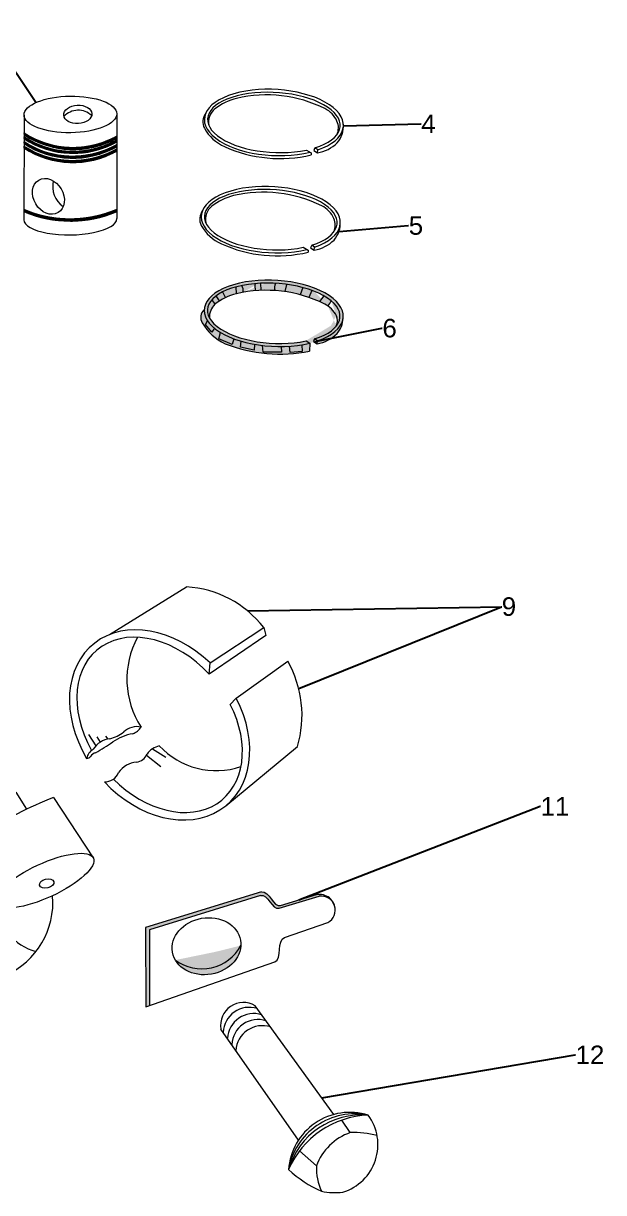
# Model space of a CAD drawing. Header units: millimetres. Extents: x -25 to 11662, y -1756 to 6167.
# Drawn here: x 1707 to 2334, y -813 to 451 of the extents above; entities that cross this region are included whole.
import ezdxf
from ezdxf import colors
from ezdxf.entities.mleader import LeaderData, LeaderLine
from ezdxf.math import Vec2, Vec3

# ---------------------------------------------------------------- set-up
doc = ezdxf.new("R2010")
doc.units = ezdxf.units.MM
doc.header["$LTSCALE"] = 0.08
doc.header["$MEASUREMENT"] = 0
doc.styles.get("Standard").update_dxf_attribs({"font": 'arial.ttf'})
pattern_1 = [(45, (210.8080105114635, -198.3298232249718), (-0.08838834764831845, 0.08838834764831845), [])]

msp = doc.modelspace()

# ---------------------------------------------------------------- hatches: boundary and pattern name
at = {"lineweight": 18, "ltscale": 0.06, "true_color": 0x636466}
h = msp.add_hatch(dxfattribs=at)
h.set_pattern_fill('ANSI31', color=251)
h.set_pattern_definition([(45, (210.8158508075961, -199.8895705033888), (-0.08838834764831845, 0.08838834764831845), [])])
h.paths.add_polyline_path([(1808.284287059504, 326.9697412573566), (1808.283994506319, 329.3350449609202, -0.279102700247875), (1708.031959341363, 332.832471492117), (1708.029686194784, 330.6993529517274, 0.279246997579677)])
h = msp.add_hatch(dxfattribs=at)
h.set_pattern_fill('ANSI31', color=251)
h.set_pattern_definition([(45, (210.8023136651166, -203.0291513064697), (-0.08838834764831845, 0.08838834764831845), [])])
h.paths.add_polyline_path([(1708.006541202202, 318.5437749504104), (1708.00425487392, 316.3982867127615, 0.2789720595033899), (1808.272076691779, 313.1031357718715), (1808.271782123144, 315.484734460703, -0.2790943746419391)])
h = msp.add_hatch(dxfattribs=at)
h.set_pattern_fill('ANSI31', color=251)
h.set_pattern_definition(pattern_1)
h.paths.add_polyline_path([(1808.277773538126, 317.8024638533694), (1808.277478969491, 320.184062542201, -0.2790943746419391), (1708.012238048548, 323.2431030319082), (1708.009951720266, 321.0976147942595, 0.278972059503389)])
h = msp.add_hatch(dxfattribs=at)
h.set_pattern_fill('ANSI31', color=251)
h.set_pattern_definition(pattern_1)
h.paths.add_polyline_path([(1808.277142054107, 322.9080363249611), (1808.276849382813, 325.274294941242, -0.2791202035121146), (1708.017860822803, 328.5195089270283), (1708.015575908272, 326.3753473524002, 0.2791571669941723)])
h = msp.add_hatch(dxfattribs=at)
h.set_pattern_fill('ANSI31', color=251)
h.set_pattern_definition(pattern_1)
h.paths.add_polyline_path([(1707.934357309149, 250.1598928789895), (1707.931612648067, 247.5843055868196, 0.204279379787864), (1808.286456856699, 247.5975007472753), (1808.286138309036, 250.1729707975555, -0.204287001434609)])
at = {"lineweight": 18, "ltscale": 0.06, "true_color": 0xffffff}
h = msp.add_hatch(color=7, dxfattribs=at)
h.dxf.hatch_style = 1
edge = h.paths.add_edge_path()
edge.add_ellipse((1977.726418242317, 137.6992611566625), major_axis=(-71.64076362095179, 4.000624238096655), ratio=0.4522956224240555, start_angle=129.5150651935261, end_angle=480.80309360234867, ccw=False)
edge.add_line((2021.914156334305, 110.1563598447185), (2025.098473116969, 108.0435260875877))
edge.add_ellipse((1977.726418242317, 137.6992611566625), major_axis=(-75.09835704890611, 3.917067415444894), ratio=0.4748537015080251, start_angle=130.513712232279, end_angle=482.7285998739374)
edge.add_line((2016.764381896493, 105.5821874139793), (2012.858674915845, 107.8187714135962))
edge = h.paths.add_edge_path(flags=17)
edge.add_ellipse((1977.726418242317, 137.6992611566625), major_axis=(-71.64076362095179, 4.000624238096655), ratio=0.4522956224240555, start_angle=260.1912039501159, end_angle=269.9999999999999)
edge.add_arc((1990.559135489087, 165.444742230329), 11.96673508403924, 157.0959485779929, 195.346035940451)
edge.add_arc((1969.680620325446, 20.89731102849169), 141.6885348885122, 81.82186992073929, 86.22099225921892, ccw=False)
edge.add_line((1989.835973619498, 161.144958611063), (1991.714208030485, 168.9468433938058))
edge = h.paths.add_edge_path(flags=17)
edge.add_ellipse((1977.726418242317, 137.6992611566625), major_axis=(-71.64076362095179, 4.000624238096655), ratio=0.4522956224240555, start_angle=236.2163085284807, end_angle=245.5216590453843)
edge.add_line((2009.057539795486, 165.5319795480531), (2006.253264451505, 157.7844273706872))
edge.add_arc((1969.680620325446, 20.89731102849157), 141.6885348885123, 71.12578840850512, 75.04146142045062, ccw=False)
edge.add_line((2015.515665418287, 154.9674029960534), (2019.066837803555, 162.4060341386408))
edge = h.paths.add_edge_path(flags=17)
edge.add_ellipse((1977.726418242317, 137.6992611566625), major_axis=(-71.64076362095179, 4.000624238096655), ratio=0.4522956224240555, start_angle=211.3420939197528, end_angle=222.4649893360364)
edge.add_line((2031.796735853755, 156.6244554998304), (2027.175007956783, 150.3964859669861))
edge.add_arc((1969.680620325448, 20.89731102849089), 141.6885348885123, 63.5537533142554, 66.05997863885091, ccw=False)
edge.add_arc((2020.714332507438, 123.1052828453788), 27.44864277646948, 55.991879033250314, 63.91701519039708, ccw=False)
edge.add_arc((2029.380105906012, 154.6559424915539), 11.04965500646884, 307.2385901518051, 341.4277927668668)
edge = h.paths.add_edge_path(flags=17)
edge.add_ellipse((1977.726418242317, 137.6992611566625), major_axis=(-71.64076362095179, 4.000624238096655), ratio=0.4522956224240555, start_angle=282.9096337349606, end_angle=287.8204136473083)
edge.add_arc((1976.137323712664, 167.372918056899), 18.76674565753632, 172.6562478653355, 196.274786933836)
edge.add_arc((1969.680620325446, 20.89731102849169), 141.6885348885122, 92.37676521996002, 94.67901824794819, ccw=False)
edge.add_line((1963.804728405108, 162.4639554508049), (1963.484596142886, 170.1768355970725))
edge = h.paths.add_edge_path(flags=17)
edge.add_ellipse((1977.726418242317, 137.6992611566625), major_axis=(-71.64076362095179, 4.000624238096655), ratio=0.4522956224240555, start_angle=300.0657340772597, end_angle=306.0173563455931)
edge.add_line((1937.063044272505, 166.2603976474784), (1937.474688073204, 158.877087976482))
edge.add_arc((1969.680620325446, 20.89731102849171), 141.6885348885123, 100.14609055107701, 103.13821665964451, ccw=False)
edge.add_arc((1931.438636181731, 161.7994924897854), 13.35901764862228, 353.8576503045222, 386.4345307976285)
edge = h.paths.add_edge_path(flags=17)
edge.add_line((1925.497426997012, 154.5026495542081), (1922.448385305537, 160.8321402788842))
edge.add_ellipse((1977.726418242317, 137.6992611566625), major_axis=(-71.64076362095179, 4.000624238096655), ratio=0.4522956224240555, start_angle=321.9224969988552, end_angle=331.8589444399477)
edge.add_line((1915.407794306967, 156.5095513381161), (1919.209004420454, 151.0305984839389))
edge.add_arc((1953.565251451231, 96.23679013957388), 64.67389846699201, 115.72104268038291, 122.08810927369069, ccw=False)
at = {"lineweight": 18, "ltscale": 0.06, "true_color": 0x000000}
h = msp.add_hatch(color=18, dxfattribs=at)
h.dxf.hatch_style = 1
edge = h.paths.add_edge_path()
edge.add_line((1910.738850799829, 152.2180114898021), (1914.269108820548, 147.6033776967378))
edge.add_arc((1953.565251451231, 96.23679013957388), 64.67389846699203, 122.08810927369069, 127.41648337994249, ccw=False)
edge.add_line((1919.209004420454, 151.0305984839389), (1915.407794306967, 156.5095513381161))
edge.add_ellipse((1977.726418242317, 137.6992611566625), major_axis=(-71.64076362095179, 4.000624238096655), ratio=0.4522956224240555, start_angle=331.8589444399477, end_angle=340.6346477180658)
edge = h.paths.add_edge_path()
edge.add_line((1922.448385305537, 160.8321402788842), (1925.497426997012, 154.5026495542081))
edge.add_arc((1953.565251451231, 96.23679013957394), 64.67389846699203, 104.4062369877081, 115.7210426803831, ccw=False)
edge.add_line((1937.474688073204, 158.8770879764816), (1937.063044272505, 166.2603976474784))
edge.add_ellipse((1977.726418242317, 137.6992611566625), major_axis=(-71.64076362095179, 4.000624238096655), ratio=0.4522956224240555, start_angle=306.0173563455931, end_angle=321.9224969988552)
edge = h.paths.add_edge_path()
edge.add_arc((1969.680620325446, 20.89731102849169), 141.6885348885123, 94.6790182479483, 100.14609055107701, ccw=False)
edge.add_arc((1976.137323712664, 167.3729180568988), 18.76674565753632, 172.656247865335, 196.2747869338355, ccw=False)
edge.add_ellipse((1977.726418242317, 137.6992611566625), major_axis=(-71.64076362095179, 4.000624238096655), ratio=0.4522956224240555, start_angle=287.8204136473083, end_angle=300.0657340772597)
edge.add_arc((1931.438636181731, 161.7994924897853), 13.35901764862228, -6.142349695477776, 26.434530797628724, ccw=False)
edge = h.paths.add_edge_path()
edge.add_arc((1990.559135489087, 165.4447422303286), 11.96673508403924, 157.0959485779908, 195.346035940449, ccw=False)
edge.add_ellipse((1977.726418242317, 137.6992611566625), major_axis=(-71.64076362095179, 4.000624238096655), ratio=0.4522956224240555, start_angle=269.9999999999999, end_angle=282.9096337349606)
edge.add_line((1963.484596142886, 170.1768355970725), (1963.804728405108, 162.4639554508049))
edge.add_arc((1969.680620325446, 20.89731102849166), 141.6885348885122, 86.22099225921897, 92.37676521996002, ccw=False)
edge = h.paths.add_edge_path()
edge.add_ellipse((1977.726418242317, 137.6992611566625), major_axis=(-71.64076362095179, 4.000624238096655), ratio=0.4522956224240555, start_angle=245.5216590453843, end_angle=260.1912039501159)
edge.add_line((1991.714208030485, 168.9468433938058), (1989.835973619498, 161.144958611063))
edge.add_arc((1969.680620325446, 20.89731102849163), 141.6885348885123, 75.04146142045062, 81.82186992073952, ccw=False)
edge.add_line((2006.253264451505, 157.7844273706873), (2009.057539795486, 165.5319795480531))
edge = h.paths.add_edge_path()
edge.add_ellipse((1977.726418242317, 137.6992611566625), major_axis=(-71.64076362095179, 4.000624238096655), ratio=0.4522956224240555, start_angle=222.4649893360364, end_angle=236.2163085284807)
edge.add_line((2019.066837803555, 162.4060341386408), (2015.515665418287, 154.9674029960534))
edge.add_arc((1969.680620325447, 20.89731102849149), 141.6885348885122, 66.05997863885028, 71.12578840850517, ccw=False)
edge.add_line((2027.175007956783, 150.3964859669862), (2031.796735853755, 156.6244554998304))
edge = h.paths.add_edge_path()
edge.add_ellipse((1977.726418242317, 137.6992611566625), major_axis=(-71.64076362095179, 4.000624238096655), ratio=0.4522956224240555, start_angle=162.0737245916651, end_angle=211.3420939197528)
edge.add_arc((2029.380105906012, 154.6559424915538), 11.04965500646884, 307.2385901518052, 341.4277927668518, ccw=False)
edge.add_arc((2020.714332507438, 123.1052828453787), 27.44864277646948, 26.04185776805832, 55.991879033250825, ccw=False)
edge.add_arc((2034.399427649329, 129.5805366596312), 12.31160195455546, -27.37506094752831, 26.92746931956742, ccw=False)
at = {"lineweight": 18, "ltscale": 0.06, "true_color": 0xffffff}
h = msp.add_hatch(color=7, dxfattribs=at)
h.dxf.hatch_style = 1
edge = h.paths.add_edge_path()
edge.add_arc((1953.56525145123, 96.236790139573), 64.67389846699204, 127.4164833799413, 127.62820896111899, ccw=False)
edge.add_line((1914.269108820548, 147.6033776967378), (1910.738850799829, 152.2180114898021))
edge.add_ellipse((1977.726418242317, 137.6992611566625), major_axis=(-71.64076362095179, 4.000624238096655), ratio=0.4522956224240555, start_angle=340.6346477180659, end_angle=375.6332068550371)
edge.add_arc((1928.117949756222, 133.3849193505581), 19.87769465270083, 134.9296645718258, 181.6284192956559, ccw=False)
h = msp.add_hatch(color=7, dxfattribs=at)
h.dxf.hatch_style = 1
edge = h.paths.add_edge_path()
edge.add_arc((1949.153923772772, 156.0385260221843), 56.4973875647865, 210.5320718464607, 244.986364062441)
edge.add_arc((1984.545487931208, 256.2214889192904), 162.5745528051549, 248.6148005880618, 281.3148351376838)
edge.add_line((2016.442621755973, 96.80675285777971), (2016.764381896493, 105.5821874139793))
edge.add_ellipse((1977.726418242317, 137.6992611566625), major_axis=(-75.09835704890611, 3.917067415444894), ratio=0.4748537015080251, start_angle=475.3240672385197, end_angle=482.7285998739374, ccw=False)
edge.add_line((2008.1675181405, 103.7899423373163), (2008.300629543754, 96.39828802854166))
edge.add_line((2008.300629543754, 96.39828802854166), (1995.389100277142, 95.24112206869498))
edge.add_line((1995.389100277142, 95.24112206869498), (1994.89242400642, 102.2052321533423))
edge.add_ellipse((1977.726418242317, 137.6992611566625), major_axis=(-75.09835704890611, 3.917067415444894), ratio=0.4748537015080251, start_angle=457.6978301435009, end_angle=464.6281888331313, ccw=False)
edge.add_line((1985.942470367773, 101.8352072015815), (1986.039096264798, 95.67043206559495))
edge.add_line((1986.039096264798, 95.67043206559495), (1966.50461612516, 95.77149200059421))
edge.add_line((1966.50461612516, 95.77149200059421), (1965.542324849756, 102.9177003705081))
edge.add_ellipse((1977.726418242317, 137.6992611566625), major_axis=(-75.09835704890611, 3.917067415444894), ratio=0.4748537015080251, start_angle=435.4504997874926, end_angle=442.0846554277023, ccw=False)
edge.add_line((1957.060099856102, 104.1661649252096), (1956.477081717332, 97.89548007406711))
edge.add_line((1956.477081717332, 97.89548007406711), (1941.722528713066, 101.2295822083192))
edge.add_line((1941.722528713066, 101.2295822083192), (1942.486684658982, 107.5524775700455))
edge.add_ellipse((1977.726418242317, 137.6992611566625), major_axis=(-75.09835704890611, 3.917067415444894), ratio=0.4748537015080251, start_angle=416.28709139466685, end_angle=423.44266791789755, ccw=False)
edge.add_line((1934.497207777717, 110.209723192509), (1932.927615807314, 104.0513040912406))
edge.add_line((1932.927615807314, 104.0513040912406), (1918.412342211734, 110.1391255316435))
edge.add_line((1918.412342211734, 110.1391255316435), (1920.228308415868, 117.0157399852306))
edge.add_ellipse((1977.726418242317, 137.6992611566625), major_axis=(-75.09835704890611, 3.917067415444894), ratio=0.4748537015080251, start_angle=393.0053170722355, end_angle=401.4759829887567, ccw=False)
edge.add_line((1913.734240569545, 121.5591898504389), (1910.737850883647, 117.2682581568556))
edge.add_line((1910.737850883647, 117.2682581568556), (1903.929127210493, 125.4448804188137))
edge.add_line((1903.929127210493, 125.4448804188137), (1906.227097258508, 129.6198924971524))
edge.add_ellipse((1977.726418242317, 137.6992611566625), major_axis=(-75.09835704890611, 3.917067415444894), ratio=0.4748537015080251, start_angle=360.00000000000006, end_angle=379.2834684338417, ccw=False)
edge.add_arc((1910.563809089205, 133.1283730975409), 11.61987447452929, 133.0742924677347, 209.896121960554)
at = {"lineweight": 18, "ltscale": 0.06, "true_color": 0x000000}
h = msp.add_hatch(color=18, dxfattribs=at)
h.dxf.hatch_style = 1
edge = h.paths.add_edge_path()
edge.add_ellipse((1977.726418242317, 137.6992611566625), major_axis=(-75.09835704890611, 3.917067415444894), ratio=0.4748537015080251, start_angle=379.2834684338417, end_angle=393.0053170722355, ccw=False)
edge.add_line((1906.227097258508, 129.6198924971524), (1903.929127210493, 125.4448804188137))
edge.add_line((1903.929127210493, 125.4448804188137), (1910.737850883647, 117.2682581568556))
edge.add_line((1910.737850883647, 117.2682581568556), (1913.734240569545, 121.5591898504389))
edge = h.paths.add_edge_path()
edge.add_line((1932.927615807314, 104.0513040912406), (1934.497207777717, 110.209723192509))
edge.add_ellipse((1977.726418242317, 137.6992611566625), major_axis=(-75.09835704890611, 3.917067415444894), ratio=0.4748537015080251, start_angle=401.4759829887567, end_angle=416.28709139466685, ccw=False)
edge.add_line((1920.228308415868, 117.0157399852306), (1918.412342211734, 110.1391255316435))
edge.add_line((1918.412342211734, 110.1391255316435), (1932.927615807314, 104.0513040912406))
edge = h.paths.add_edge_path()
edge.add_line((1956.477081717332, 97.89548007406711), (1957.060099856102, 104.1661649252096))
edge.add_ellipse((1977.726418242317, 137.6992611566625), major_axis=(-75.09835704890611, 3.917067415444894), ratio=0.4748537015080251, start_angle=423.44266791789755, end_angle=435.4504997874926, ccw=False)
edge.add_line((1942.486684658982, 107.5524775700455), (1941.722528713066, 101.2295822083192))
edge.add_line((1941.722528713066, 101.2295822083192), (1956.477081717332, 97.89548007406711))
edge = h.paths.add_edge_path()
edge.add_line((1986.039096264798, 95.67043206559495), (1985.942470367773, 101.8352072015815))
edge.add_ellipse((1977.726418242317, 137.6992611566625), major_axis=(-75.09835704890611, 3.917067415444894), ratio=0.4748537015080251, start_angle=442.0846554277023, end_angle=457.6978301435009, ccw=False)
edge.add_line((1965.542324849756, 102.9177003705081), (1966.50461612516, 95.77149200059421))
edge.add_line((1966.50461612516, 95.77149200059421), (1986.039096264798, 95.67043206559495))
edge = h.paths.add_edge_path()
edge.add_ellipse((1977.726418242317, 137.6992611566625), major_axis=(-75.09835704890611, 3.917067415444894), ratio=0.4748537015080251, start_angle=464.6281888331313, end_angle=475.3240672385197, ccw=False)
edge.add_line((1994.89242400642, 102.2052321533423), (1995.389100277142, 95.24112206869498))
edge.add_line((1995.389100277142, 95.24112206869498), (2008.300629543754, 96.39828802854166))
edge.add_line((2008.300629543754, 96.39828802854166), (2008.1675181405, 103.7899423373163))
at = {"lineweight": 18, "ltscale": 0.06, "true_color": 0xffffff}
h = msp.add_hatch(color=7, dxfattribs=at)
h.dxf.hatch_style = 1
edge = h.paths.add_edge_path()
edge.add_arc((2026.390015944692, 133.0968045678292), 26.27972363739066, 318.614085639506, 357.789399818342)
edge.add_ellipse((1977.726418242317, 137.6992611566625), major_axis=(-75.09835704890611, 3.917067415444894), ratio=0.4748537015080251, start_angle=130.513712232279, end_angle=177.2618945689593, ccw=False)
edge.add_line((2025.098473116969, 108.0435260875877), (2024.700375857813, 104.8158253957608))
edge.add_arc((2018.230107706582, 143.9757442102633), 39.69085047598831, 279.3820350244202, 314.6158966785747)
h.paths.add_polyline_path([(2025.098473116969, 108.0435260875877), (2021.914156334305, 110.1563598447185), (2021.602770457874, 109.4829422515336), (2020.811660232664, 107.3318509585782), (2024.700375857813, 104.8158253957608)])
at = {"lineweight": 18, "ltscale": 0.06, "true_color": 0x000000}
h = msp.add_hatch(color=18, dxfattribs=at)
h.dxf.hatch_style = 1
edge = h.paths.add_edge_path()
edge.add_spline(control_points=[(1963.581989104125, -491.50983902664), (1971.358901185532, -489.1058771700425), (1975.868703903815, -507.778669948754), (1983.657475267293, -505.4134141956973)], knot_values=[0, 0, 0, 0, 24.41996206322175, 24.41996206322175, 24.41996206322175, 24.41996206322175], degree=3, periodic=0)
edge.add_line((1983.657475267293, -505.4134141956973), (2026.768563943544, -492.3216509697058))
edge.add_arc((2028.878754845472, -507.6043265728231), 15.42767251508458, 11.97925811443622, 97.86153824521813, ccw=False)
edge.add_arc((2026.959777254614, -507.6026279782164), 17.30912912765491, 10.65521367871818, 100.183060256995)
edge.add_line((2023.899631390793, -490.5661536231754), (1985.172502910061, -502.3266173938713))
edge.add_spline(control_points=[(1985.172502910061, -502.3266173938712), (1977.383731546582, -504.691873146928), (1972.873928828299, -486.0190803682165), (1964.524801684028, -487.6696996198535)], knot_values=[0, 0, 0, 0, 24.41996206322175, 24.41996206322175, 24.41996206322175, 24.41996206322175], degree=3, periodic=0)
edge.add_line((1964.524801684028, -487.6696996198535), (1839.231791709242, -526.0347684124976))
edge.add_line((1839.231791709242, -526.0347684124976), (1839.70237617124, -611.87849107379))
edge.add_line((1839.70237617124, -611.87849107379), (1843.510484646757, -610.5472459156225))
edge.add_line((1843.510484646757, -610.5472459156225), (1843.510484646757, -528.6257680429757))
edge.add_line((1843.510484646757, -528.6257680429757), (1963.581989104125, -491.50983902664))
h = msp.add_hatch(color=18, dxfattribs=at)
h.dxf.hatch_style = 1
edge = h.paths.add_edge_path()
edge.add_ellipse((1905.133911415513, -546.4066293895672), major_axis=(36.78826741179812, 6.412528040458592), ratio=0.8217519470720108, start_angle=196.9498447265092, end_angle=349.393759597504)
edge.add_arc((1900.227653001804, -523.5292242941899), 47.50934893031408, 232.76428220464652, 332.2259741468774, ccw=False)

# ---------------------------------------------------------------- linework, layer by layer
at = {"lineweight": 18, "ltscale": 0.06}
for p, q in [((1708.04288659443, 352.0036686970832), (1707.922392147323, 238.9317966513064)), ((1808.273377067888, 353.3480940494599), (1808.287392563982, 240.032271537204)), ((2022.137589023469, 316.4624654383369), (2021.826203147038, 315.789047845152)), ((2025.321905806133, 314.3496316812061), (2022.137589023469, 316.4624654383369)), ((2013.082107605009, 314.1248770072148), (2018.315496425862, 311.1279391770406)), ((2018.315496425862, 311.1279391770406), (2018.315496425862, 308.8588006439479)), ((2021.826203147038, 315.789047845152), (2021.035092921829, 313.6379565521968)), ((2021.035092921829, 313.6379565521968), (2024.923804809113, 311.121900683449)), ((2024.923804809113, 311.121900683449), (2025.321905806133, 314.3496316812061)), ((2009.677740612659, 209.0305801150902), (2014.911129433512, 206.0336422849162)), ((2014.911129433512, 206.0336422849162), (2014.911129433512, 203.7645037518235)), ((2018.421836154688, 210.6947509530276), (2017.630725929478, 208.5436596600722)), ((2017.630725929478, 208.5436596600722), (2021.519437816763, 206.0276037913244)), ((2018.733222031118, 211.3681685462125), (2018.421836154688, 210.6947509530276)), ((2021.917538813783, 209.2553347890817), (2018.733222031118, 211.3681685462125)), ((2021.519437816763, 206.0276037913245), (2021.917538813783, 209.2553347890817)), ((1937.474688073204, 158.8770879764816), (1937.063044272505, 166.2603976474784)), ((1963.484596142886, 170.1768355970725), (1963.804728405108, 162.4639554508049)), ((1991.714208030485, 168.9468433938058), (1989.835973619498, 161.1449586110631)), ((2009.057539795486, 165.5319795480531), (2006.253264451505, 157.7844273706874)), ((1919.209004420454, 151.0305984839389), (1915.407794306967, 156.5095513381161)), ((1922.448385305537, 160.8321402788841), (1925.497426997012, 154.5026495542081)), ((2019.066837803555, 162.4060341386408), (2015.515665418287, 154.9674029960534)), ((2031.796735853755, 156.6244554998304), (2027.175007956783, 150.3964859669862)), ((1800.508810877604, -209.4822603192305), (1883.618349763984, -158.0158491623255)), ((1908.921794087806, -240.2247998903493), (1966.91131433929, -201.9314075993543)), ((1966.91131433929, -201.9314075993543), (1969.198038175618, -210.4790975291219)), ((1969.198038175618, -210.4790975291219), (1908.056072044949, -252.3917227772167)), ((1937.342839426244, -278.2758604221218), (1992.860730169501, -238.3811116903852)), ((1908.056072044949, -252.3917227772167), (1908.921794087806, -240.2247998903493)), ((1930.835447224137, -285.0518736666922), (1937.342839426244, -278.2758604221218)), ((1785.870079508186, -329.674694022337), (1777.971876131534, -317.4693520267598)), ((1790.493233128558, -325.8276881081075), (1786.941416342192, -320.0716827480887)), ((1799.004223464516, -322.4796657392814), (1796.570520917523, -319.3018966778568)), ((1840.355239545921, -340.0339829448125), (1855.712222959412, -351.9493403495603)), ((1846.732682389793, -333.0735413504126), (1861.176057825653, -342.045205523837)), ((1925.944356537644, -394.5407880685475), (2003.386900308602, -330.6875717770986)), ((1711.025329638705, -398.1345350269399), (1699.69613235749, -379.9350914228901)), ((1740.023450956652, -385.5461343993128), (1782.790533231325, -450.6708484058528)), ((1964.524801684028, -487.6696996198535), (1839.231791709242, -526.0347684124976)), ((1963.581989104125, -491.50983902664), (1843.510484646757, -528.6257680429757)), ((1983.657475267293, -505.4134141956973), (2026.768563943543, -492.321650969706)), ((1985.172502910061, -502.3266173938712), (2023.899631390793, -490.5661536231754)), ((1839.231791709242, -526.0347684124976), (1839.70237617124, -611.87849107379)), ((1843.510484646757, -528.6257680429757), (1843.510484646757, -610.5472459156225)), ((1989.491191545885, -536.8768833871101), (2036.2087098856, -520.7947161573944)), ((1839.70237617124, -611.87849107379), (1978.777018959926, -563.2605365100891)), ((2042.617473589985, -728.3008070965346), (1957.634585660953, -610.7844224697949)), ((2004.389610178216, -756.0878573737994), (1920.755341044792, -635.8793566200575)), ((2060.460141258965, -747.8208001577478), (2051.276852492158, -734.4112367246445)), ((2023.770173776111, -783.935943819429), (2005.58841212901, -767.6169066359585))]:
    msp.add_line(p, q, dxfattribs=at)
at = {"color": 18, "lineweight": 18, "ltscale": 0.06, "true_color": 0x000000}
for p, q in [((1910.738850799829, 152.2180114898021), (1914.269108820548, 147.6033776967378)), ((1903.929127210493, 125.4448804188137), (1906.227097258508, 129.6198924971525)), ((1910.737850883647, 117.2682581568556), (1903.929127210493, 125.4448804188137)), ((1913.734240569545, 121.5591898504389), (1910.737850883647, 117.2682581568556)), ((1918.412342211734, 110.1391255316435), (1920.228308415868, 117.0157399852305)), ((1932.927615807314, 104.0513040912406), (1918.412342211734, 110.1391255316435)), ((1934.497207777717, 110.2097231925089), (1932.927615807314, 104.0513040912406)), ((1941.722528713066, 101.2295822083192), (1942.486684658982, 107.5524775700454)), ((1956.477081717332, 97.89548007406711), (1941.722528713066, 101.2295822083192)), ((1957.060099856102, 104.1661649252096), (1956.477081717332, 97.89548007406711)), ((1966.50461612516, 95.77149200059421), (1965.542324849756, 102.9177003705081)), ((1985.942470367773, 101.8352072015815), (1986.039096264798, 95.67043206559495)), ((1995.389100277142, 95.24112206869498), (1994.89242400642, 102.2052321533423)), ((2008.1675181405, 103.7899423373163), (2008.300629543754, 96.39828802854166)), ((2012.858674915845, 107.8187714135962), (2016.764381896493, 105.5821874139792)), ((2016.764381896493, 105.5821874139792), (2016.442621755973, 96.80675285778082)), ((2021.602770457874, 109.4829422515336), (2020.811660232664, 107.3318509585782)), ((2020.811660232664, 107.3318509585782), (2024.700375857813, 104.8158253957608)), ((2021.914156334305, 110.1563598447185), (2021.602770457874, 109.4829422515336)), ((2025.098473116969, 108.0435260875877), (2021.914156334305, 110.1563598447185)), ((2024.700375857813, 104.8158253957609), (2025.098473116969, 108.0435260875877)), ((1986.039096264798, 95.67043206559495), (1966.50461612516, 95.77149200059421)), ((2008.300629543754, 96.39828802854166), (1995.389100277142, 95.24112206869498))]:
    msp.add_line(p, q, dxfattribs=at)
at = {"lineweight": 18, "ltscale": 0.06}
for centre, radius, start, end in [((1953.788684140395, 307.4158240538384), 64.6738984669918, 104.406236987685, 127.6282089611199), ((1969.904053014611, 232.0763449427559), 141.6885348885123, 63.55375331420757, 103.1382166596307), ((1766.607197039058, 336.1620596349954), 21.02156873502175, 46.35030807209512, 137.322977672307), ((1917.19040771703, 344.6073844710141), 15.92730929712533, 144.3943366140694, 205.5887298603485), ((1925.88409698098, 344.2138872980585), 18.49712884476009, 128.763167810919, 191.2519553609974), ((2020.937765196602, 334.2843167596419), 27.44864277647068, 23.60023706237067, 63.91701519014147), ((2030.259028579446, 338.1388062794546), 17.36499230833263, 334.9315304422901, 24.25912848316303), ((2025.149205641336, 340.2579854995327), 27.94552781428222, 319.2835349126696, 3.763385185103426), ((1761.235605878483, 411.5900105548702), 96.82028907650043, 236.6650364487417, 299.0739618530764), ((1761.046683201783, 413.8871225786403), 96.85255499342594, 236.8128472939123, 299.1910932954481), ((1942.212663817201, 359.3140099418324), 44.91447979776544, 208.7243989558329, 246.8687740178569), ((1760.861291956638, 397.6124480425232), 96.89998126759576, 236.9425038395823, 299.2929720207312), ((1760.665870238434, 399.8314141835331), 96.85393758975671, 237.0642396659876, 299.4407154704555), ((1760.866988802985, 402.3117761240211), 96.89998126759576, 236.9425038395825, 299.2929720207239), ((1760.671567084781, 404.530742265031), 96.85393758975671, 237.0642396659876, 299.4407154704483), ((1761.00953811625, 407.4340407123412), 96.8445754790711, 236.8237680872388, 299.214336907625), ((1760.827549452162, 409.6999392029927), 96.84588516256412, 236.9544291132526, 299.3371379807628), ((1984.764753391974, 449.9110063938546), 144.9875067205456, 245.4692141895886, 283.3797671377425), ((2018.453355510977, 350.2821060821252), 39.69116275679315, 279.3822255800364, 314.6158268250655), ((1765.825176061638, 274.9615617758905), 26.87385027991192, 167.2866787733375, 234.7433275971067), ((1966.49968602226, 126.9820480506314), 141.6885348885123, 63.55375331420046, 103.1382166596374), ((1922.47972998863, 239.1195904059339), 18.49712884476009, 128.7631678109271, 191.2519553609962), ((1950.384317148045, 202.3215271617139), 64.6738984669918, 104.406236987685, 127.6282089611202), ((2017.533398204251, 229.1900198675173), 27.44864277647068, 23.60023706237067, 63.91701519014128), ((1758.093560202816, 365.2814773894098), 127.9407879951262, 246.9170999443534, 293.0982422932136), ((1758.094911376326, 367.8486405564468), 127.9324920190893, 246.9163618842351, 293.0990009364573), ((1913.786040724679, 239.5130875788896), 15.92730929712533, 144.3943366140628, 205.5887298603521), ((2026.854661587096, 233.04450938733), 17.36499230833263, 334.931530442289, 24.25912848315865), ((1938.80829682485, 254.219713049708), 44.91447979776544, 208.7243989558343, 246.8687740178639), ((2021.744838648986, 235.1636886074081), 27.94552781428222, 319.2835349126624, 3.763385185103426), ((2015.048988518627, 245.1878091900008), 39.69116275679315, 279.3822255800364, 314.6158268250655), ((1981.360386399623, 344.8167095017301), 144.9875067205456, 245.4692141895815, 283.3797671377358), ((1931.438636181731, 161.7994924897852), 13.35901764862231, 353.8576503045172, 26.43453079762736), ((1976.137323712664, 167.372918056899), 18.76674565753634, 172.6562478653355, 196.2677511059763), ((1990.559135489087, 165.4447422303286), 11.96673508403924, 157.0959485779919, 195.3460359404517), ((2029.380105906012, 154.6559424915538), 11.04965500646879, 307.1746137573629, 341.4277927668634), ((1876.878141539078, -271.7468186172329), 113.9305218985157, 37.79146591232914, 86.60836176756033), ((1913.920002895301, -257.8345139085299), 94.77785027423023, 151.4344901968002, 213.0200621747261), ((1889.741463208934, -296.893726726658), 118.5635244789386, 343.4395176442323, 29.57172935554367), ((1790.406192737624, -282.4585208918442), 41.07498438435744, 284.5660935174795, 308.0246636126579), ((1830.120029616969, -329.8625252663903), 20.83549770392159, 78.00361038643774, 133.7637140697769), ((1819.970699771807, -300.627734497788), 16.97260059513003, 289.1617016868693, 328.5547544881207), ((1803.614007321073, -346.6900568493317), 24.64534732775696, 96.70515690355627, 147.6281121358797), ((1511.314613117745, 123.4185689142243), 535.9598568281309, 300.7377880358192, 303.0898165287892), ((1836.109753364524, -372.7329310370493), 57.06013407976472, 100.6733139045812, 124.3381078812973), ((1790.887787123523, -346.9313578227067), 15.68367759236487, 121.0482597202048, 166.7651093788955), ((1775.736013290131, -338.1681054315602), 5.173859086226001, 268.722608073231, 326.6312544631955), ((1787.67390271607, -346.0514098492908), 9.132079110742183, 105.3988319681698, 146.5209212683736), ((1827.279088072468, -332.3976279076205), 15.14264361367369, 278.9204531969265, 335.0146105363048), ((1858.603399914762, -350.6887727389791), 21.24171159370973, 102.0061376956477, 145.9450863542307), ((1915.50050945586, -272.8698906485607), 83.74598100659631, 222.9319393420623, 288.7342002574921), ((1831.732052549246, -373.201146349013), 25.92960797584381, 94.65624981180582, 146.233605907747), ((1795.313998513137, -352.6169273712367), 16.09321180789575, 268.135314256634, 337.4470925334302), ((1857.419297456238, -695.6680116468785), 331.5981958981511, 110.7340323838032, 125.5158270771644), ((1652.715775380722, -498.9019110244287), 86.51838225371024, 294.2795307414677, 4.701794481036159), ((2026.959777254614, -507.6026279782164), 17.30912912765486, 0.6779275873727829, 100.1830602569949), ((2029.010806981569, -507.3796994780802), 15.22407562783833, 298.2160335724408, 98.46948800736607), ((1736.014875975093, -496.4613997066537), 57.65847623697249, 184.6014937728452, 254.8426175344871), ((1944.860486136461, -631.6578807335586), 24.47200193181382, 58.53428022304754, 189.9333383095036), ((1951.457517340668, -640.7479428837637), 28.3163385117931, 73.04317027142842, 177.185696763055), ((1956.002125185368, -647.4855541119834), 28.3270694087992, 72.17397599550662, 176.7706302172026), ((1960.735214470956, -653.9724218720313), 28.31633851179306, 72.26081444200938, 177.3952069786125), ((1965.383708601483, -660.8141732858091), 28.53341293277694, 72.03112153871922, 176.5315681614883), ((2060.117652348893, -792.5659693763976), 66.60531014454396, 72.78563113016264, 175.9568891883206), ((2065.526640769066, -800.4741042077735), 72.94573367516254, 78.69258387681107, 170.0499364416341), ((2072.727867767493, -811.0025560422343), 82.36497042520716, 85.0538452344698, 163.6886750839891), ((2083.856770476094, -827.2734104624125), 98.41155606504441, 92.34545153315582, 156.3970687852893), ((2036.529262267752, -760.83737126139), 53.77791662392776, 287.2765285471032, 36.37384956661953), ((2080.245601685157, -804.6157163481269), 60.14255522796307, 109.2066378555549, 159.8886373505715), ((2062.825907750105, -861.5995980923084), 113.8033905932689, 76.50222224384456, 91.19116134675653), ((2084.815645510848, -687.9008586954468), 135.2769226977672, 227.6458736360785, 245.7870305350908), ((2089.275168752654, -784.8413137423171), 65.51125141206101, 179.2081432460483, 203.7990771085341), ((2043.769688282516, -739.2732599803115), 73.43654298991146, 258.6638038432023, 276.8279431380432)]:
    msp.add_arc(centre, radius, start, end, dxfattribs=at)
at = {"color": 18, "lineweight": 18, "ltscale": 0.06, "true_color": 0x000000}
for centre, radius, start, end in [((1953.565251451231, 96.23679013957417), 64.6738984669918, 104.4062369876849, 127.6282089611202), ((1969.680620325446, 20.89731102849169), 141.6885348885123, 63.55375331420046, 103.1382166596375), ((1910.563809089204, 133.1283730975406), 11.61987447452928, 133.074292467731, 209.8961219605542), ((1928.117949756222, 133.3849193505579), 19.87769465270087, 134.9296645718291, 181.6284192956554), ((2020.714332507438, 123.1052828453784), 27.44864277646966, 26.04185776804716, 63.91701519014128), ((1949.153923772772, 156.0385260221844), 56.49738756478673, 210.5320718464634, 244.986364062459), ((2034.399427649329, 129.5805366596312), 12.31160195455545, 332.624939052465, 26.92746931953732), ((2026.390015944692, 133.0968045678292), 26.27972363739065, 318.6140856395038, 357.7893998193044), ((2018.230107706582, 143.9757442102635), 39.6908504759885, 279.3820350244213, 314.6158966785752), ((1984.545487931208, 256.2214889192906), 162.5745528051551, 248.6148005880592, 281.3148351376797), ((1900.123240164784, -523.0580588321062), 47.82270659563081, 233.2054567123107, 331.7847996392125)]:
    msp.add_arc(centre, radius, start, end, dxfattribs=at)
at = {"lineweight": 18, "ltscale": 0.06}
for centre, major_axis, ratio, start_param, end_param in [((1977.949850931481, 344.0053667502809), (-75.09835704890611, 3.917067415444894), 0.4748537015080251, 2.277893997453667, 8.425203461342491), ((1977.949850931481, 344.0053667502809), (-71.64076362095179, 4.000624238096655), 0.4522956224240555, 2.260464318562137, 8.391597037135469), ((1974.545483939131, 238.9110698581565), (-75.09835704890611, 3.917067415444894), 0.4748537015080251, 2.277893997453667, 8.425203461342491), ((1974.545483939131, 238.9110698581565), (-71.64076362095179, 4.000624238096655), 0.4522956224240555, 2.260464318562137, 8.391597037135469), ((1758.104531830864, 239.4363009605729), (50.18234182742241, 0.6731126653748639), 0.3390393232408007, 3.131684332105679, 6.283185307179586), ((1854.482478641528, -307.1333229643955), (71.46187789611577, -87.40746510415192), 0.7573928774107171, 1.725010798071701, 4.517502856226397), ((1854.482478641529, -307.1333229643956), (67.38160463039122, -81.16142046290615), 0.7242716400053345, 1.645729119888881, 4.466441839984979), ((1854.482478641528, -307.1333229643955), (71.46187789611577, -87.40746510415192), 0.7573928774107175, 4.800037675648561, 7.584062240455133), ((1854.482478641528, -307.1333229643955), (67.38160463039122, -81.16142046290615), 0.7242716400053345, 4.83808378394913, 7.547933361478197)]:
    msp.add_ellipse(centre, major_axis=major_axis, ratio=ratio, start_param=start_param, end_param=end_param, dxfattribs=at)
for centre, major_axis, ratio in [((1758.158131831159, 352.6758813732715), (50.11524523672902, 0.6722126761883342), 0.3942468639887234), ((1766.136453537822, 352.6758813732715), (15.21669199666099, 0.8653686776427014), 0.6546419529400935), ((1734.388006398656, 264.110210673442), (10.42586909365009, -17.60873382713255), 0.778549179537469), ((1730.422950197566, -475.5141267426816), (52.58078065498549, 24.42863994967584), 0.3168534063279093), ((1732.557226295643, -478.6136800041864), (7.693775538216869, 1.882138133037188), 0.6216096041767631), ((1905.133911415513, -546.4066293895672), (-36.78851422177165, -6.425966822134067), 0.8207136611855689)]:
    msp.add_ellipse(centre, major_axis=major_axis, ratio=ratio, dxfattribs=at)
at = {"color": 18, "lineweight": 18, "ltscale": 0.06, "true_color": 0x000000}
for major_axis, ratio, start_param, end_param in [((-75.09835704890611, 3.917067415444894), 0.4748537015080251, 2.277893997453667, 8.425203461342491), ((-71.64076362095179, 4.000624238096655), 0.4522956224240555, 2.260464318562137, 8.391597037135469)]:
    msp.add_ellipse((1977.726418242317, 137.6992611566625), major_axis=major_axis, ratio=ratio, start_param=start_param, end_param=end_param, dxfattribs=at)
at = {"lineweight": 18}
for points in [[(1963.581989104125, -491.50983902664), (1971.358901185532, -489.1058771700425), (1975.868703903815, -507.778669948754), (1983.657475267293, -505.4134141956973)], [(1964.524801684028, -487.6696996198535), (1972.873928828299, -486.0190803682165), (1977.383731546582, -504.691873146928), (1985.172502910061, -502.3266173938712)], [(1978.777018959926, -563.2605365100891), (1987.737335021135, -560.128173698256), (1980.516050143061, -539.9665107919944), (1989.491191545885, -536.8768833871101)]]:
    msp.add_open_spline(points, degree=3, dxfattribs=at)

# ---------------------------------------------------------------- leaders
at = {"lineweight": 18, "ltscale": 0.06}
ml = msp.add_multileader_mtext('Standard', dxfattribs=at)
ml.set_content('1', color=256)
ml.set_leader_properties()
ml.build(insert=Vec2(0, 0))
ml.multileader.update_dxf_attribs({"dogleg_length": 0.36, "arrow_head_size": 0.18})
ctx = ml.context
ctx.base_point, ctx.char_height, ctx.arrow_head_size, ctx.landing_gap_size, ctx.plane_origin = Vec3(1662.186929222246, 441.090343857353), 20, 0.18, 0.09, Vec3(1721.033677661527, 365.5299633718964)
ctx.text_align_type = 2
notes = []
notes.append((ctx, [(0, (1, 1, 0), (1670.093914215424, 441.090343857353), (-1, 0), 0.36, [(0, [(1721.033677661527, 365.5299633718965)], 0, [])])]))
ctx.mtext.insert, ctx.mtext.alignment, ctx.mtext.flow_direction = Vec3(1669.643914215424, 451.090343857353), 3, 5
ml = msp.add_multileader_mtext('Standard', dxfattribs=at)
ml.set_content('4', color=256)
ml.set_leader_properties()
ml.build(insert=Vec2(0, 0))
ml.multileader.update_dxf_attribs({"dogleg_length": 0.36, "arrow_head_size": 0.18})
ctx = ml.context
ctx.base_point, ctx.char_height, ctx.arrow_head_size, ctx.landing_gap_size, ctx.plane_origin = Vec3(2136.990428583395, 342.5817070920907), 20, 0.18, 0.09, Vec3(2053.094733455619, 340.2579854995325)
notes.append((ctx, [(0, (1, 1, 0), (2136.630428583395, 342.5817070920907), (1, 0), 0.36, [(0, [(2053.094733455619, 340.2579854995326)], 0, [])])]))
ctx.mtext.insert, ctx.mtext.flow_direction = Vec3(2137.080428583395, 352.5817070920907), 5
ml = msp.add_multileader_mtext('Standard', dxfattribs=at)
ml.set_content('5', color=256)
ml.set_leader_properties()
ml.build(insert=Vec2(0, 0))
ml.multileader.update_dxf_attribs({"dogleg_length": 0.36, "arrow_head_size": 0.18})
ctx = ml.context
ctx.base_point, ctx.char_height, ctx.arrow_head_size, ctx.landing_gap_size, ctx.plane_origin = Vec3(2123.493998105647, 232.4704351850335), 20, 0.18, 0.09, Vec3(2048.249872249966, 226.3072943846019)
notes.append((ctx, [(0, (1, 1, 0), (2123.133998105647, 232.4704351850335), (1, 0), 0.36, [(0, [(2048.249872249966, 226.3072943846017)], 0, [])])]))
ctx.mtext.insert, ctx.mtext.flow_direction = Vec3(2123.583998105647, 242.6409672450608), 5
ml = msp.add_multileader_mtext('Standard', dxfattribs=at)
ml.set_content('6', color=256)
ml.set_leader_properties()
ml.build(insert=Vec2(0, 0))
ml.multileader.update_dxf_attribs({"dogleg_length": 0.36, "arrow_head_size": 0.18})
ctx = ml.context
ctx.base_point, ctx.char_height, ctx.arrow_head_size, ctx.landing_gap_size, ctx.plane_origin = Vec3(2095.047325383811, 121.5589292405534), 20, 0.18, 0.09, Vec3(2052.650182139625, 129.5805366596311)
notes.append((ctx, [(0, (1, 1, 0), (2094.687325383811, 121.5589292405534), (1, 0), 0.36, [(0, [(2022.325018099208, 107.1333751530959)], 0, [])])]))
ctx.mtext.insert, ctx.mtext.flow_direction = Vec3(2095.137325383811, 131.7294613005807), 5
ml = msp.add_multileader_mtext('Standard', dxfattribs=at)
ml.set_content('9', color=256)
ml.set_leader_properties()
ml.build(insert=Vec2(0, 0))
ml.multileader.update_dxf_attribs({"dogleg_length": 0.36, "arrow_head_size": 0.18})
ctx = ml.context
ctx.base_point, ctx.char_height, ctx.arrow_head_size, ctx.landing_gap_size, ctx.plane_origin = Vec3(2223.962496975651, -179.4300674301181), 20, 0.18, 0.09, Vec3(1949.277433193723, -183.7780378596611)
notes.append((ctx, [(0, (1, 1, 0), (2223.602496975651, -179.4300674301181), (1, 0), 0.36, [(0, [(1949.277433193723, -183.778037859661)], 0, [])])]))
ctx.mtext.insert, ctx.mtext.flow_direction = Vec3(2224.052496975651, -169.2595353700908), 5
ml = msp.add_multileader_mtext('Standard', dxfattribs=at)
ml.set_content('', color=256)
ml.set_leader_properties()
ml.build(insert=Vec2(0, 0))
ml.multileader.update_dxf_attribs({"dogleg_length": 0.36, "arrow_head_size": 0.18})
ctx = ml.context
ctx.base_point, ctx.char_height, ctx.arrow_head_size, ctx.landing_gap_size, ctx.plane_origin = Vec3(2223.962496975651, -179.4300674301181), 0.18, 0.18, 0.09, Vec3(2004.741057953656, -268.0423394910734)
notes.append((ctx, [(0, (1, 1, 0), (2223.602496975651, -179.4300674301181), (1, 0), 0.36, [(0, [(2004.741057953656, -268.0423394910734)], 0, [])])]))
ctx.mtext.insert, ctx.mtext.flow_direction = Vec3(2224.052496975651, -179.3400674301181), 5
ml = msp.add_multileader_mtext('Standard', dxfattribs=at)
ml.set_content('11', color=256)
ml.set_leader_properties()
ml.build(insert=Vec2(0, 0))
ml.multileader.update_dxf_attribs({"dogleg_length": 0.36, "arrow_head_size": 0.18})
ctx = ml.context
ctx.base_point, ctx.char_height, ctx.arrow_head_size, ctx.landing_gap_size, ctx.plane_origin = Vec3(2265.945159431568, -395.1141642492199), 20, 0.18, 0.09, Vec3(2004.536067150427, -496.4463855085233)
notes.append((ctx, [(0, (1, 1, 0), (2265.585159431568, -395.1141642492199), (1, 0), 0.36, [(0, [(2004.536067150427, -496.4463855085233)], 0, [])])]))
ctx.mtext.insert, ctx.mtext.flow_direction = Vec3(2266.035159431568, -385.1141642492199), 5
ml = msp.add_multileader_mtext('Standard', dxfattribs=at)
ml.set_content('12', color=256)
ml.set_leader_properties()
ml.build(insert=Vec2(0, 0))
ml.multileader.update_dxf_attribs({"dogleg_length": 0.36, "arrow_head_size": 0.18})
ctx = ml.context
ctx.base_point, ctx.char_height, ctx.arrow_head_size, ctx.landing_gap_size, ctx.plane_origin = Vec3(2303.676264115667, -663.7946634664672), 20, 0.18, 0.09, Vec3(2029.577502753916, -710.2688212975505)
notes.append((ctx, [(0, (1, 1, 0), (2303.316264115667, -663.7946634664672), (1, 0), 0.36, [(0, [(2029.577502753916, -710.2688212975505)], 0, [])])]))
ctx.mtext.insert, ctx.mtext.flow_direction = Vec3(2303.766264115667, -653.7946634664672), 5
for ctx, leaders in notes:
    for number, flags, end, landing, length, lines in leaders:
        leader = LeaderData()
        leader.index, (leader.has_last_leader_line, leader.has_dogleg_vector, leader.attachment_direction) = number, flags
        leader.last_leader_point, leader.dogleg_vector, leader.dogleg_length = Vec3(end), Vec3(landing), length
        for number, points, colour, breaks in lines:
            line = LeaderLine()
            line.index, line.vertices, line.color, line.breaks = number, Vec3.list(points), colors.encode_raw_color(colour), breaks
            leader.lines.append(line)
        ctx.leaders.append(leader)

doc.saveas('drawing.dxf')
